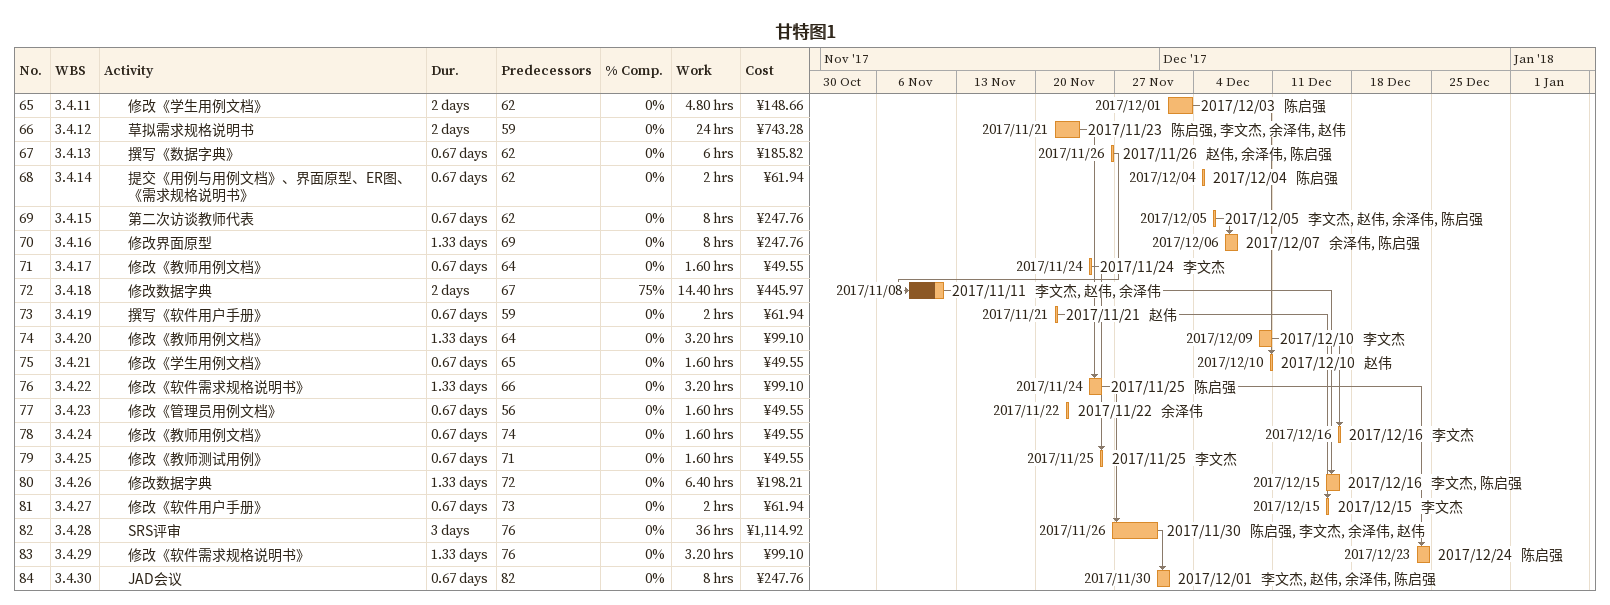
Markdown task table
甘特图1

| ID | WBS | Task | Duration | Start | Finish | Predecessors | Resources | % complete | Work (h) | Cost (¥) |
|---|---|---|---|---|---|---|---|---|---|---|
| 65 | 3.4.11 | 修改《学生用例文档》 | 2d | 2017-12-01 | 2017-12-03 | 62 | 陈启强 | 0 | 4.80 | 148.66 |
| 66 | 3.4.12 | 草拟需求规格说明书 | 2d | 2017-11-21 | 2017-11-23 | 59 | 陈启强, 李文杰, 余泽伟, 赵伟 | 0 | 24 | 743.28 |
| 67 | 3.4.13 | 撰写《数据字典》 | 0.67d | 2017-11-26 | 2017-11-26 | 62 | 赵伟, 余泽伟, 陈启强 | 0 | 6 | 185.82 |
| 68 | 3.4.14 | 提交《用例与用例文档》、界面原型、ER图、《需求规格说明书》 | 0.67d | 2017-12-04 | 2017-12-04 | 62 | 陈启强 | 0 | 2 | 61.94 |
| 69 | 3.4.15 | 第二次访谈教师代表 | 0.67d | 2017-12-05 | 2017-12-05 | 62 | 李文杰, 赵伟, 余泽伟, 陈启强 | 0 | 8 | 247.76 |
| 70 | 3.4.16 | 修改界面原型 | 1.33d | 2017-12-06 | 2017-12-07 | 69 | 余泽伟, 陈启强 | 0 | 8 | 247.76 |
| 71 | 3.4.17 | 修改《教师用例文档》 | 0.67d | 2017-11-24 | 2017-11-24 | 64 | 李文杰 | 0 | 1.60 | 49.55 |
| 72 | 3.4.18 | 修改数据字典 | 2d | 2017-11-08 | 2017-11-11 | 67 | 李文杰, 赵伟, 余泽伟 | 75 | 14.40 | 445.97 |
| 73 | 3.4.19 | 撰写《软件用户手册》 | 0.67d | 2017-11-21 | 2017-11-21 | 59 | 赵伟 | 0 | 2 | 61.94 |
| 74 | 3.4.20 | 修改《教师用例文档》 | 1.33d | 2017-12-09 | 2017-12-10 | 64 | 李文杰 | 0 | 3.20 | 99.10 |
| 75 | 3.4.21 | 修改《学生用例文档》 | 0.67d | 2017-12-10 | 2017-12-10 | 65 | 赵伟 | 0 | 1.60 | 49.55 |
| 76 | 3.4.22 | 修改《软件需求规格说明书》 | 1.33d | 2017-11-24 | 2017-11-25 | 66 | 陈启强 | 0 | 3.20 | 99.10 |
| 77 | 3.4.23 | 修改《管理员用例文档》 | 0.67d | 2017-11-22 | 2017-11-22 | 56 | 余泽伟 | 0 | 1.60 | 49.55 |
| 78 | 3.4.24 | 修改《教师用例文档》 | 0.67d | 2017-12-16 | 2017-12-16 | 74 | 李文杰 | 0 | 1.60 | 49.55 |
| 79 | 3.4.25 | 修改《教师测试用例》 | 0.67d | 2017-11-25 | 2017-11-25 | 71 | 李文杰 | 0 | 1.60 | 49.55 |
| 80 | 3.4.26 | 修改数据字典 | 1.33d | 2017-12-15 | 2017-12-16 | 72 | 李文杰, 陈启强 | 0 | 6.40 | 198.21 |
| 81 | 3.4.27 | 修改《软件用户手册》 | 0.67d | 2017-12-15 | 2017-12-15 | 73 | 李文杰 | 0 | 2 | 61.94 |
| 82 | 3.4.28 | SRS评审 | 3d | 2017-11-26 | 2017-11-30 | 76 | 陈启强, 李文杰, 余泽伟, 赵伟 | 0 | 36 | 1114.92 |
| 83 | 3.4.29 | 修改《软件需求规格说明书》 | 1.33d | 2017-12-23 | 2017-12-24 | 76 | 陈启强 | 0 | 3.20 | 99.10 |
| 84 | 3.4.30 | JAD会议 | 0.67d | 2017-11-30 | 2017-12-01 | 82 | 李文杰, 赵伟, 余泽伟, 陈启强 | 0 | 8 | 247.76 |
